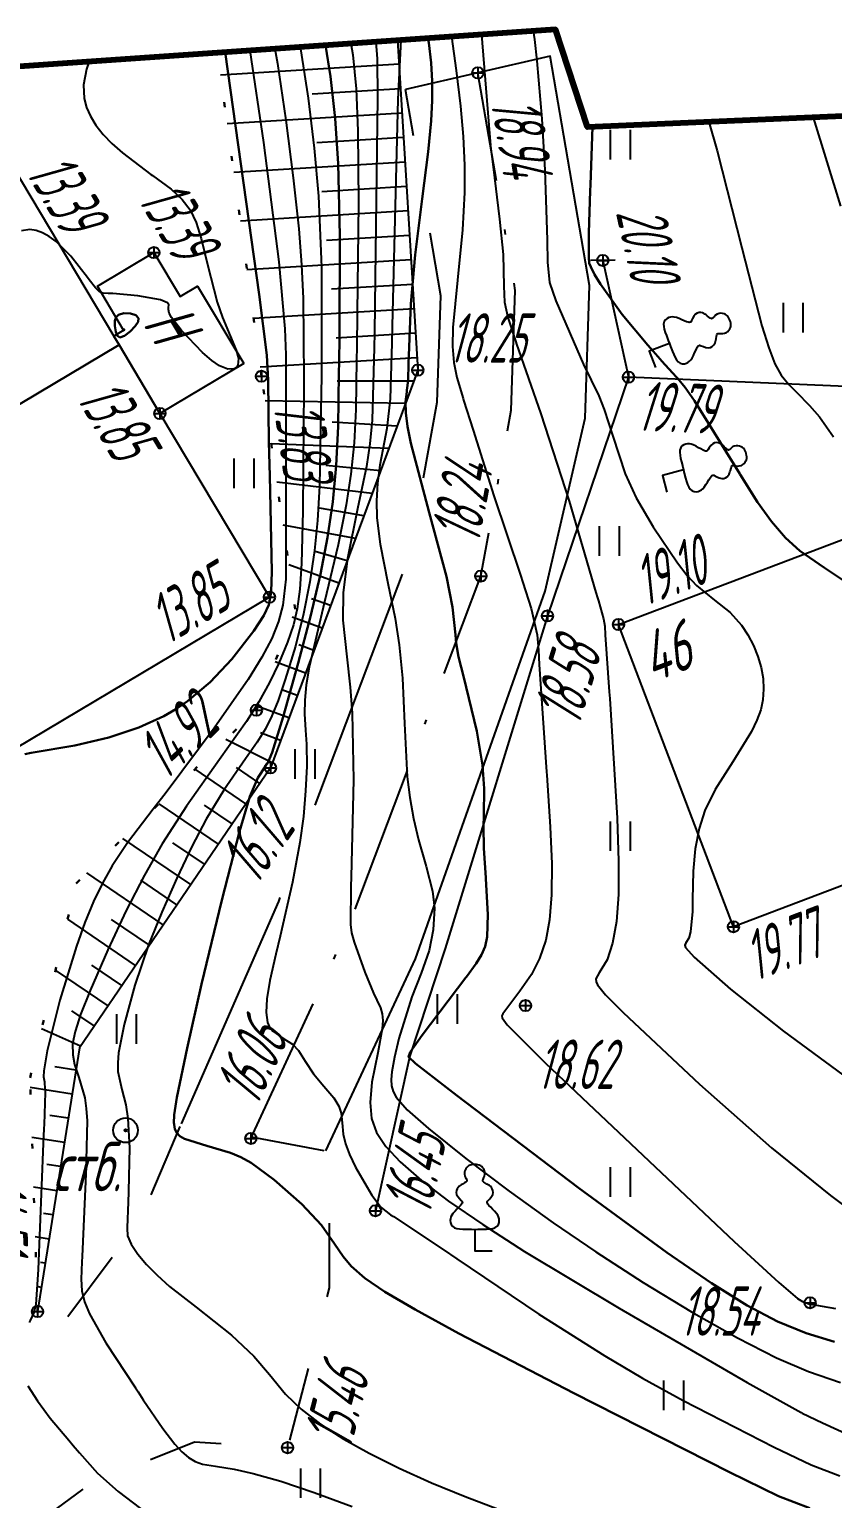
# Model space of a CAD drawing. Extents: x 1233805 to 1234355, y 654698 to 655114.
# Drawn here: x 1234131.59 to 1234147.85, y 655070.82 to 655100.57 of the extents above; entities that cross this region are included whole.
import ezdxf

# ---------------------------------------------------------------- set-up
doc = ezdxf.new("R2010")
doc.units = 0
for name, pattern in [('ИИDash_15_15', [3, 1.5, -1.5]), ('ИИDash_50_20', [7, 5, -2]), ('ИИDashDot_30_20', [5, 3, -1, 0, -1]), ('ИИDot', [1, 0, -1])]:
    doc.linetypes.add(name, pattern=pattern)
for name, color, linetype, lineweight in [('ИИ_ГОРИЗОНТАЛИ_ОСН', 32, 'Continuous', 25), ('ИИ_ГОРИЗОНТАЛИ_УТОЛЩ', 32, 'Continuous', 30), ('ИИ_ДОРОГИ_АД', 7, 'Continuous', 25), ('ИИ_ДОРОГИ_АД_ОСИ', 7, 'Continuous', 25), ('ИИ_ОГРАДЫ', 7, 'Continuous', 25), ('ИИ_ОПОРЫ', 7, 'Continuous', 25), ('ИИ_ОТКОС', 7, 'Continuous', 25), ('ИИ_ОТМЕТКИ', 7, 'Continuous', 25), ('ИИ_СТРОЕНИЕ', 7, 'Continuous', 25), ('ИИ_УГОДЬЯ', 7, 'Continuous', 25)]:
    doc.layers.add(name, color=color, linetype=linetype, lineweight=lineweight)
doc.layers.add('Оформление точек', color=7, linetype='Continuous')
doc.styles.add('VNIPISIMPLEXCUR', font='simplex.shx', dxfattribs={"width": 0.8, "oblique": 15})
doc.styles.add('ГОСТ 2.304 КУРСИВ', font='cs_gost2304.shx', dxfattribs={"oblique": 15})
doc.linetypes.add('ИИ054741_6', pattern='A,2,-0.5,[35,3dservice.shx,S=1,R=0,X=0,Y=0],-0.5,2', length=5)

# ---------------------------------------------------------------- blocks, each defined once
blk = doc.blocks.new('ИИ05401')
at = {"color": 0, "linetype": 'Continuous', "lineweight": 25}
for points in [[(-0.4, 1.2), (-0.4, 0)], [(0.4, 1.2), (0.4, 0)]]:
    blk.add_lwpolyline(points, dxfattribs=at)
blk = doc.blocks.new('ИИ053881')
at = {"color": 0, "linetype": 'Continuous', "lineweight": 25}
blk.add_lwpolyline([(0, 0.875), (0.129, 0.876), (0.342, 0.878), (0.479, 0.882), (0.614, 0.891), (0.726, 0.907), (0.816, 0.94), (0.906, 1), (0.956, 1.071), (0.983, 1.151), (0.991, 1.231), (0.986, 1.295), (0.963, 1.379), (0.932, 1.445), (0.884, 1.516), (0.798, 1.61), (0.719, 1.692), (0.646, 1.766), (0.575, 1.842), (0.536, 1.889), (0.511, 1.929), (0.501, 1.967), (0.504, 1.992), (0.518, 2.017), (0.545, 2.049), (0.608, 2.115), (0.679, 2.198), (0.732, 2.29), (0.745, 2.372), (0.736, 2.444), (0.709, 2.515), (0.672, 2.575), (0.633, 2.617), (0.596, 2.646), (0.548, 2.678), (0.495, 2.709), (0.408, 2.76), (0.363, 2.789), (0.336, 2.812), (0.324, 2.831), (0.321, 2.846), (0.325, 2.865), (0.335, 2.89), (0.353, 2.928), (0.372, 2.968), (0.4, 3.034), (0.413, 3.103), (0.412, 3.19), (0.398, 3.247), (0.363, 3.319), (0.32, 3.377), (0.284, 3.414), (0.246, 3.444), (0.181, 3.476), (0.125, 3.489), (0.07, 3.496), (0, 3.5), (-0.07, 3.496), (-0.125, 3.489), (-0.181, 3.476), (-0.246, 3.444), (-0.284, 3.414), (-0.32, 3.377), (-0.363, 3.319), (-0.398, 3.247), (-0.412, 3.19), (-0.413, 3.103), (-0.4, 3.034), (-0.372, 2.968), (-0.353, 2.928), (-0.335, 2.89), (-0.325, 2.865), (-0.321, 2.846), (-0.324, 2.831), (-0.336, 2.812), (-0.363, 2.789), (-0.408, 2.76), (-0.495, 2.709), (-0.548, 2.678), (-0.596, 2.646), (-0.633, 2.617), (-0.672, 2.575), (-0.709, 2.515), (-0.736, 2.444), (-0.745, 2.372), (-0.732, 2.29), (-0.679, 2.198), (-0.608, 2.115), (-0.545, 2.049), (-0.518, 2.017), (-0.504, 1.992), (-0.501, 1.967), (-0.511, 1.929), (-0.536, 1.889), (-0.575, 1.842), (-0.646, 1.766), (-0.719, 1.692), (-0.798, 1.61), (-0.884, 1.516), (-0.932, 1.445), (-0.963, 1.379), (-0.986, 1.295), (-0.991, 1.231), (-0.983, 1.151), (-0.956, 1.071), (-0.906, 1), (-0.816, 0.94), (-0.726, 0.907), (-0.614, 0.891), (-0.479, 0.882), (-0.342, 0.878), (-0.129, 0.876)], close=True, dxfattribs=at)
blk.add_lwpolyline([(0, 0.875), (0, 0), (0.7, 0)], dxfattribs=at)
blk = doc.blocks.new('ИИ051081')
at = {"linetype": 'Continuous', "lineweight": 25}
blk.add_hatch(color=0, dxfattribs=at).paths.add_polyline_path([(-0.05, 0, 1), (0.05, 0, 1)])
at = {"color": 0, "linetype": 'Continuous', "lineweight": 25}
for radius in [0.5, 0.05]:
    blk.add_circle((0, 0), radius, dxfattribs=at)
blk = doc.blocks.new('PICKET')
at = {"color": 0, "linetype": 'Continuous', "lineweight": 25}
for p, q in [((-0.23, 0), (0.23, 0)), ((0, 0.23), (0, -0.23))]:
    blk.add_line(p, q, dxfattribs=at)
blk.add_circle((0, 0), 0.23, dxfattribs=at)
at = {"color": 0, "linetype": 'Continuous', "style": 'VNIPISIMPLEXCUR', "oblique": 15, "width": 0.8}
blk.add_attdef('OTMETKA', (1.25, 0.3), '', height=2, dxfattribs=at)
at = {"color": 8, "linetype": 'Continuous', "style": 'VNIPISIMPLEXCUR', "oblique": 15, "width": 0.8, "flags": 1}
blk.add_attdef('NOMER', (1.25, -2.7), '', height=2, dxfattribs=at)

msp = doc.modelspace()

# ---------------------------------------------------------------- linework, layer by layer
at = {"layer": 'ИИ_ГОРИЗОНТАЛИ_ОСН', "flags": 128}
for points, elevation in [([(1234140.133, 655100.422), (1234140.23, 655099.735), (1234140.23, 655099.735), (1234140.23, 655099.735), (1234140.319, 655099.01), (1234140.373, 655098.4), (1234140.4, 655097.816), (1234140.399, 655097.263), (1234140.355, 655096.508), (1234140.252, 655095.487), (1234140.159, 655094.533), (1234140.151, 655094.149), (1234140.178, 655093.823), (1234140.241, 655093.517), (1234140.367, 655093.096), (1234140.377, 655093.063), (1234140.569, 655092.454), (1234140.991, 655091.121), (1234141.527, 655089.515), (1234141.578, 655089.368), (1234141.748, 655088.844), (1234141.868, 655088.306), (1234141.894, 655087.997), (1234141.91, 655087.705), (1234142.058, 655085.537), (1234142.063, 655085.466), (1234142.133, 655084.424), (1234142.163, 655083.671), (1234142.158, 655083.043), (1234142.118, 655082.541), (1234142.04, 655082.127), (1234141.917, 655081.756), (1234141.751, 655081.428), (1234141.519, 655081.095), (1234141.517, 655081.091), (1234141.175, 655080.635), (1234141.155, 655080.597), (1234141.161, 655080.556), (1234141.26, 655080.415), (1234142.035, 655079.635), (1234145.852, 655076.025), (1234146.755, 655075.193), (1234147.133, 655074.873), (1234147.236, 655074.81), (1234147.365, 655074.765), (1234147.904, 655074.666)], 18.5), ([(1234140.738, 655100.464), (1234140.754, 655100.298), (1234140.889, 655098.626), (1234140.922, 655098.214)], 19), ([(1234141.786, 655100.536), (1234141.815, 655100.362), (1234141.861, 655099.933), (1234141.96, 655098.759), (1234142.024, 655097.724), (1234142.067, 655096.3), (1234142.077, 655095.851), (1234142.114, 655095.445), (1234142.244, 655095.069), (1234142.802, 655093.782), (1234142.957, 655093.467), (1234143.112, 655093.147), (1234143.223, 655092.869), (1234143.396, 655092.33), (1234143.646, 655091.57), (1234143.869, 655091.08), (1234144.217, 655090.496), (1234144.704, 655089.767), (1234144.906, 655089.51), (1234145.091, 655089.31), (1234145.456, 655089.011), (1234145.773, 655088.758), (1234146, 655088.505), (1234146.132, 655088.308), (1234146.246, 655088.093), (1234146.336, 655087.87), (1234146.4, 655087.644), (1234146.438, 655087.423), (1234146.449, 655087.206), (1234146.433, 655086.995), (1234146.39, 655086.792), (1234146.315, 655086.579), (1234146.204, 655086.348), (1234145.825, 655085.737), (1234145.471, 655085.178), (1234145.261, 655084.751), (1234145.143, 655084.385), (1234145.063, 655083.975), (1234145.022, 655083.523), (1234145.011, 655082.953), (1234145.009, 655082.706), (1234144.972, 655082.297), (1234144.934, 655082.165), (1234144.879, 655082.07), (1234144.878, 655082.069), (1234144.854, 655082.024), (1234144.867, 655081.981), (1234145.047, 655081.785), (1234145.779, 655081.136), (1234146.855, 655080.287), (1234148.539, 655079.041)], 19.5), ([(1234136.053, 655100.14), (1234136.331, 655098.278), (1234136.642, 655095.863), (1234136.764, 655094.506), (1234136.783, 655093.977), (1234136.784, 655093.311), (1234136.783, 655093.235), (1234136.781, 655090.542), (1234136.783, 655090.301), (1234136.779, 655089.437), (1234136.721, 655088.911), (1234136.634, 655088.576), (1234136.498, 655088.236), (1234136.299, 655087.856), (1234136.021, 655087.407), (1234135.332, 655086.418), (1234134.357, 655085.116), (1234134.095, 655084.776), (1234133.578, 655084.094), (1234133.266, 655083.63), (1234133.069, 655083.282), (1234132.889, 655082.907), (1234132.716, 655082.487), (1234132.543, 655082.003), (1234132.21, 655080.912), (1234131.949, 655079.884), (1234131.882, 655079.483), (1234131.879, 655079.357), (1234131.895, 655079.255), (1234131.9, 655079.231), (1234131.91, 655079.042), (1234131.888, 655078.397), (1234131.885, 655078.311), (1234131.873, 655078.007), (1234131.772, 655075.46), (1234131.722, 655074.751), (1234131.683, 655074.586), (1234131.611, 655074.425), (1234131.589, 655074.383)], 14.5), ([(1234136.56, 655100.175), (1234136.611, 655099.877), (1234136.782, 655098.727), (1234136.931, 655097.56), (1234137.042, 655096.526), (1234137.099, 655095.802), (1234137.133, 655095.115), (1234137.145, 655093.498), (1234137.144, 655093.243), (1234137.141, 655092.566), (1234137.128, 655090.815), (1234137.1, 655089.75), (1234137.064, 655089.233), (1234137.012, 655088.836), (1234136.936, 655088.51), (1234136.815, 655088.157), (1234136.643, 655087.735), (1234136.454, 655087.342), (1234136.237, 655086.95), (1234135.988, 655086.555), (1234135.439, 655085.782), (1234134.77, 655084.842), (1234134.279, 655084.075), (1234133.921, 655083.442), (1234133.553, 655082.725), (1234133.18, 655081.932), (1234132.823, 655081.11), (1234132.628, 655080.619), (1234132.517, 655080.28), (1234132.467, 655080.025), (1234132.469, 655079.803), (1234132.507, 655079.611), (1234132.591, 655079.347), (1234132.712, 655078.933), (1234132.743, 655078.721), (1234132.758, 655078.471), (1234132.742, 655077.673), (1234132.742, 655077.655), (1234132.738, 655077.546), (1234132.662, 655075.724), (1234132.656, 655075.615), (1234132.641, 655075.26), (1234132.656, 655075.026), (1234132.708, 655074.803), (1234132.808, 655074.558), (1234133.138, 655073.973), (1234133.737, 655073.06), (1234133.791, 655072.98), (1234133.897, 655072.822), (1234134.294, 655072.241), (1234134.537, 655071.922), (1234134.68, 655071.767), (1234134.815, 655071.653), (1234134.95, 655071.572), (1234135.095, 655071.518), (1234135.358, 655071.475), (1234135.738, 655071.417), (1234136.122, 655071.331), (1234136.682, 655071.171), (1234137.354, 655070.945), (1234138.125, 655070.66)], 15), ([(1234137.07, 655100.211), (1234137.086, 655100.131), (1234137.233, 655099.171), (1234137.355, 655098.161), (1234137.441, 655097.189), (1234137.504, 655095.752), (1234137.505, 655093.908), (1234137.501, 655093.538), (1234137.499, 655093.211), (1234137.463, 655091.32), (1234137.423, 655090.624), (1234137.363, 655090.015), (1234137.269, 655089.381), (1234137.139, 655088.736), (1234136.974, 655088.081), (1234136.77, 655087.403), (1234136.627, 655086.982), (1234136.501, 655086.671), (1234136.367, 655086.403), (1234136.202, 655086.135), (1234135.966, 655085.799), (1234135.527, 655085.164), (1234135.172, 655084.574), (1234134.882, 655084.024), (1234134.575, 655083.383), (1234134.27, 655082.691), (1234134.004, 655082.031), (1234133.723, 655081.217), (1234133.512, 655080.421), (1234133.396, 655079.844), (1234133.379, 655079.643), (1234133.385, 655079.466), (1234133.464, 655079.101), (1234133.542, 655078.792), (1234133.586, 655078.518), (1234133.616, 655077.925), (1234133.598, 655077.044), (1234133.598, 655077.033), (1234133.59, 655076.819), (1234133.571, 655076.309), (1234133.57, 655076.296), (1234133.578, 655076.14), (1234133.654, 655075.971), (1234133.787, 655075.769), (1234133.961, 655075.56), (1234134.175, 655075.342), (1234134.43, 655075.117), (1234134.965, 655074.697), (1234135.685, 655074.128), (1234136.137, 655073.704), (1234136.449, 655073.329), (1234136.775, 655072.937), (1234137.092, 655072.628), (1234137.482, 655072.325), (1234137.954, 655072.022), (1234138.469, 655071.738), (1234139.072, 655071.438), (1234139.731, 655071.14), (1234140.41, 655070.859), (1234141.068, 655070.612)], 15.5), ([(1234138.096, 655100.281), (1234138.136, 655100.052), (1234138.202, 655099.366), (1234138.239, 655098.515), (1234138.251, 655097.051), (1234138.226, 655094.824), (1234138.216, 655094.128), (1234138.213, 655093.882), (1234138.195, 655092.874), (1234138.162, 655092.193), (1234138.1, 655091.564), (1234138.005, 655090.94), (1234137.838, 655090.133), (1234137.561, 655088.978), (1234137.254, 655087.656), (1234137.194, 655087.298), (1234137.163, 655086.988), (1234137.158, 655086.71), (1234137.178, 655086.378), (1234137.197, 655086.096), (1234137.203, 655085.648), (1234137.182, 655085.148), (1234137.136, 655084.628), (1234137.066, 655084.107), (1234136.915, 655083.299), (1234136.665, 655082.207), (1234136.579, 655081.846), (1234136.461, 655081.309), (1234136.399, 655080.939), (1234136.383, 655080.661), (1234136.412, 655080.459), (1234136.454, 655080.363), (1234136.519, 655080.281), (1234136.739, 655080.13), (1234136.916, 655080.018), (1234137.036, 655079.89), (1234137.174, 655079.676), (1234137.342, 655079.417), (1234137.552, 655079.17), (1234137.752, 655078.936), (1234137.856, 655078.765), (1234137.898, 655078.626), (1234137.92, 655078.428), (1234137.944, 655078.199), (1234137.989, 655078.006), (1234138.069, 655077.788), (1234138.19, 655077.531), (1234138.523, 655076.962), (1234138.711, 655076.715), (1234138.901, 655076.566), (1234138.959, 655076.53), (1234139.963, 655075.863), (1234140.24, 655075.673), (1234141.9, 655074.553), (1234143.236, 655073.709), (1234144.002, 655073.26), (1234144.822, 655072.806), (1234146.662, 655071.86), (1234147.412, 655071.505), (1234147.989, 655071.282)], 16.5), ([(1234138.601, 655100.316), (1234138.627, 655099.974), (1234138.639, 655099.179), (1234138.592, 655095.537), (1234138.574, 655094.424), (1234138.569, 655094.125), (1234138.528, 655092.656), (1234138.484, 655092.178), (1234138.414, 655091.714), (1234138.235, 655090.859), (1234138.027, 655089.855), (1234137.939, 655089.168), (1234137.938, 655088.606), (1234138.013, 655087.866), (1234138.084, 655087.247), (1234138.124, 655086.722), (1234138.149, 655085.371), (1234138.104, 655083.411), (1234138.098, 655083.214), (1234138.089, 655082.446), (1234138.111, 655082.273), (1234138.166, 655082.083), (1234138.379, 655081.48), (1234138.553, 655081.055), (1234138.623, 655080.914), (1234138.697, 655080.757), (1234138.733, 655080.635), (1234138.745, 655080.497), (1234138.732, 655080.329), (1234138.641, 655079.847), (1234138.525, 655079.249), (1234138.487, 655078.839), (1234138.516, 655078.515), (1234138.618, 655078.229), (1234138.802, 655077.949), (1234139.095, 655077.636), (1234139.528, 655077.257), (1234140.076, 655076.841), (1234140.765, 655076.367), (1234141.613, 655075.824), (1234143.524, 655074.674), (1234146.118, 655073.173), (1234147.207, 655072.565), (1234147.21, 655072.564), (1234147.232, 655072.552), (1234147.643, 655072.352), (1234148.189, 655072.104)], 17), ([(1234139.108, 655100.351), (1234139.045, 655099.151), (1234138.93, 655094.559), (1234138.924, 655094.216), (1234138.893, 655093.09), (1234138.824, 655092.488), (1234138.768, 655092.204), (1234138.681, 655091.746), (1234138.633, 655091.379), (1234138.614, 655091.024), (1234138.624, 655090.679), (1234138.692, 655090.142), (1234138.848, 655089.354), (1234138.992, 655088.64), (1234139.077, 655088.106), (1234139.142, 655087.431), (1234139.183, 655086.513), (1234139.24, 655085.43), (1234139.292, 655085.012), (1234139.368, 655084.588), (1234139.467, 655084.161), (1234139.605, 655083.665), (1234139.619, 655083.618), (1234139.75, 655083.119), (1234139.788, 655082.774), (1234139.765, 655082.336), (1234139.684, 655081.916), (1234139.519, 655081.461), (1234139.333, 655080.982), (1234139.068, 655080.133), (1234138.977, 655079.76), (1234138.924, 655079.463), (1234138.912, 655079.303), (1234138.921, 655079.176), (1234138.954, 655079.06), (1234139.014, 655078.946), (1234139.237, 655078.688), (1234139.668, 655078.31), (1234140.424, 655077.707), (1234141.302, 655077.044), (1234142.191, 655076.403), (1234143.052, 655075.813), (1234144.014, 655075.192), (1234144.991, 655074.601), (1234145.919, 655074.078), (1234146.713, 655073.671), (1234147.359, 655073.39), (1234148.008, 655073.168)], 17.5), ([(1234132.8, 655099.916), (1234132.747, 655099.76), (1234132.69, 655099.444), (1234132.7, 655099.167), (1234132.747, 655098.988), (1234132.826, 655098.808), (1234132.939, 655098.626), (1234133.085, 655098.442), (1234133.261, 655098.258), (1234133.473, 655098.069), (1234134.05, 655097.632), (1234134.08, 655097.61), (1234134.459, 655097.329), (1234134.682, 655097.125), (1234134.844, 655096.914), (1234134.967, 655096.66), (1234135.071, 655096.331), (1234135.197, 655095.808), (1234135.391, 655095.043), (1234135.499, 655094.734), (1234135.654, 655094.361), (1234135.774, 655094.07), (1234135.821, 655093.901), (1234135.81, 655093.766), (1234135.781, 655093.721), (1234135.735, 655093.692), (1234135.606, 655093.689), (1234135.44, 655093.758), (1234135.282, 655093.866), (1234135.097, 655094.025), (1234134.673, 655094.47), (1234134.47, 655094.732), (1234134.423, 655094.82), (1234134.407, 655094.893), (1234134.41, 655094.939), (1234134.411, 655094.993), (1234134.388, 655095.029), (1234134.245, 655095.092), (1234133.788, 655095.173), (1234133.278, 655095.219), (1234133.189, 655095.219), (1234133.079, 655095.225), (1234133.009, 655095.256), (1234132.93, 655095.332), (1234132.805, 655095.493), (1234132.768, 655095.544), (1234132.43, 655095.977), (1234132.136, 655096.269), (1234131.995, 655096.374), (1234131.859, 655096.449), (1234131.727, 655096.496), (1234131.601, 655096.513), (1234131.431, 655096.491)], 13.5), ([(1234145.339, 655098.693), (1234145.51, 655098.106), (1234146.011, 655096.141), (1234146.414, 655094.565), (1234146.553, 655094.116), (1234146.68, 655093.792), (1234146.803, 655093.568), (1234146.959, 655093.38), (1234147.117, 655093.221), (1234147.379, 655092.953), (1234147.578, 655092.719), (1234147.867, 655092.314)], 20.5), ([(1234147.453, 655098.784), (1234148.007, 655096.991)], 21), ([(1234140.923, 655098.205), (1234140.977, 655097.787), (1234141.107, 655096.726), (1234141.176, 655096.008), (1234141.195, 655095.365), (1234141.205, 655095.043), (1234141.271, 655094.732), (1234141.442, 655094.22), (1234141.445, 655094.213), (1234141.943, 655092.783), (1234142.514, 655091.018), (1234143.057, 655089.167), (1234143.088, 655089.059), (1234143.106, 655088.996), (1234143.208, 655088.631), (1234143.234, 655088.484), (1234143.246, 655088.306), (1234143.327, 655087.154), (1234143.336, 655087.021), (1234143.488, 655084.599), (1234143.514, 655083.728), (1234143.51, 655083.052), (1234143.47, 655082.506), (1234143.394, 655082.065), (1234143.281, 655081.729), (1234143.122, 655081.467), (1234143.121, 655081.466), (1234143.054, 655081.341), (1234143.059, 655081.285), (1234143.089, 655081.219), (1234143.25, 655081.02), (1234143.606, 655080.661), (1234145.15, 655079.214), (1234146.612, 655077.923), (1234147.801, 655076.956), (1234149.064, 655076.012)], 19), ([(1234131.563, 655073.103), (1234131.754, 655072.796), (1234132.014, 655072.447), (1234132.387, 655072), (1234132.475, 655071.896), (1234132.604, 655071.744), (1234132.968, 655071.335), (1234133.387, 655070.962), (1234133.985, 655070.512)], 14.5)]:
    msp.add_lwpolyline(points, dxfattribs=dict(at, elevation=elevation))
at = {"layer": 'ИИ_ГОРИЗОНТАЛИ_ОСН', "elevation": 14.5, "flags": 128}
msp.add_lwpolyline([(1234133.5, 655094.47), (1234133.516, 655094.49), (1234133.493, 655094.494), (1234133.49, 655094.475), (1234133.492, 655094.47), (1234133.495, 655094.468), (1234133.5, 655094.47)], close=True, dxfattribs=at)
at = {"layer": 'ИИ_ГОРИЗОНТАЛИ_УТОЛЩ', "flags": 128}
for points, elevation in [([(1234139.657, 655100.389), (1234139.672, 655100.296), (1234139.672, 655100.296), (1234139.672, 655100.296), (1234139.719, 655099.891), (1234139.742, 655099.518), (1234139.744, 655099.126), (1234139.724, 655098.715), (1234139.663, 655098.086), (1234139.539, 655097.133), (1234139.396, 655096.004), (1234139.311, 655095.013), (1234139.269, 655093.964), (1234139.266, 655093.811), (1234139.255, 655093.457), (1234139.233, 655093.261), (1234139.228, 655093.229), (1234139.202, 655093.028), (1234139.207, 655092.806), (1234139.242, 655092.528), (1234139.309, 655092.191), (1234139.682, 655090.788), (1234140.03, 655089.49), (1234140.156, 655088.866), (1234140.217, 655088.308), (1234140.231, 655088.142), (1234140.276, 655087.86), (1234140.38, 655087.446), (1234140.431, 655087.252), (1234140.646, 655086.355), (1234140.764, 655085.667), (1234140.797, 655085.2), (1234140.789, 655084.654), (1234140.782, 655084.43), (1234140.788, 655083.989), (1234140.827, 655083.39), (1234140.829, 655083.365), (1234140.872, 655082.645), (1234140.854, 655082.192), (1234140.814, 655082.001), (1234140.744, 655081.829), (1234140.636, 655081.653), (1234140.436, 655081.385), (1234140.423, 655081.369), (1234139.538, 655080.203), (1234139.295, 655079.858), (1234139.265, 655079.764), (1234139.402, 655079.632), (1234140.24, 655078.984), (1234142.703, 655077.114), (1234144.491, 655075.802), (1234145.394, 655075.179), (1234146.115, 655074.729), (1234146.729, 655074.405), (1234147.309, 655074.168), (1234147.885, 655073.997)], 18), ([(1234135.556, 655100.106), (1234136.243, 655095.199), (1234136.396, 655093.974), (1234136.425, 655093.467), (1234136.425, 655093.467), (1234136.437, 655092.21), (1234136.455, 655091.529), (1234136.495, 655089.589), (1234136.482, 655089.177), (1234136.436, 655088.919), (1234136.337, 655088.697), (1234136.131, 655088.389), (1234135.691, 655087.819), (1234135.251, 655087.352), (1234134.791, 655086.964), (1234134.554, 655086.802), (1234134.313, 655086.66), (1234133.804, 655086.429), (1234133.202, 655086.232), (1234132.512, 655086.069), (1234131.63, 655085.916), (1234131.498, 655085.895)], 14), ([(1234137.582, 655100.246), (1234137.684, 655099.612), (1234137.778, 655098.762), (1234137.84, 655097.852), (1234137.877, 655096.392), (1234137.865, 655094.337), (1234137.859, 655093.833), (1234137.856, 655093.609), (1234137.838, 655092.524), (1234137.801, 655091.739), (1234137.732, 655091.001), (1234137.626, 655090.279), (1234137.481, 655089.535), (1234137.282, 655088.682), (1234137.033, 655087.732), (1234136.725, 655086.648), (1234136.507, 655085.928), (1234136.416, 655085.716), (1234136.369, 655085.65), (1234136.213, 655085.411), (1234136.055, 655085.036), (1234135.844, 655084.324), (1234135.487, 655082.938), (1234135.077, 655081.237), (1234134.784, 655079.941), (1234134.578, 655078.939), (1234134.522, 655078.593), (1234134.518, 655078.423), (1234134.519, 655078.405), (1234134.52, 655078.393), (1234134.536, 655078.299), (1234134.573, 655078.225), (1234134.637, 655078.16), (1234134.729, 655078.105), (1234135.186, 655077.962), (1234135.661, 655077.822), (1234135.873, 655077.732), (1234136.077, 655077.619), (1234136.542, 655077.277), (1234137.106, 655076.78), (1234137.506, 655076.354), (1234137.767, 655075.98), (1234137.942, 655075.72), (1234138.104, 655075.528), (1234138.379, 655075.285), (1234138.786, 655075.009), (1234139.4, 655074.648), (1234140.285, 655074.165), (1234142.61, 655072.953), (1234145.76, 655071.352), (1234146.754, 655070.869), (1234147.388, 655070.623)], 16), ([(1234142.985, 655098.592), (1234142.944, 655097.42), (1234142.94, 655097.301), (1234142.911, 655096.448), (1234142.91, 655095.944), (1234142.922, 655095.836), (1234142.95, 655095.757), (1234143.026, 655095.605), (1234143.148, 655095.409), (1234143.59, 655094.794), (1234144.108, 655094.175), (1234144.217, 655094.052), (1234144.359, 655093.89), (1234144.392, 655093.851), (1234144.677, 655093.53), (1234144.704, 655093.502), (1234144.86, 655093.319), (1234145.05, 655093.045), (1234145.967, 655091.57), (1234145.974, 655091.558), (1234146.328, 655090.993), (1234146.608, 655090.601), (1234146.89, 655090.275), (1234147.182, 655090.009), (1234147.683, 655089.665), (1234148.126, 655089.37)], 20)]:
    msp.add_lwpolyline(points, dxfattribs=dict(at, elevation=elevation))
at = {"layer": 'ИИ_ГОРИЗОНТАЛИ_УТОЛЩ', "elevation": 14, "flags": 128}
msp.add_lwpolyline([(1234133.514, 655094.361), (1234133.633, 655094.45), (1234133.735, 655094.555), (1234133.791, 655094.645), (1234133.799, 655094.717), (1234133.747, 655094.778), (1234133.639, 655094.816), (1234133.505, 655094.821), (1234133.398, 655094.788), (1234133.347, 655094.738), (1234133.321, 655094.664), (1234133.32, 655094.567), (1234133.344, 655094.446), (1234133.375, 655094.361), (1234133.425, 655094.329), (1234133.514, 655094.361)], close=True, dxfattribs=at)
at = {"layer": 'ИИ_ДОРОГИ_АД', "flags": 128}
msp.add_lwpolyline([(1234137.588, 655077.858), (1234139.407, 655081.748), (1234142.031, 655089.19), (1234142.838, 655092.698), (1234142.929, 655095.379), (1234142.133, 655100.024), (1234139.205, 655099.347)], dxfattribs=at)
at = {"layer": 'ИИ_ДОРОГИ_АД', "linetype": 'ИИDash_50_20', "flags": 128}
msp.add_lwpolyline([(1234134.667, 655078.409), (1234136.639, 655082.908), (1234139.277, 655089.902), (1234139.847, 655093.02), (1234139.92, 655095.174), (1234139.205, 655099.347)], dxfattribs=at)
at = {"layer": 'ИИ_ДОРОГИ_АД', "linetype": 'ИИDash_15_15', "flags": 128}
msp.add_lwpolyline([(1234149.635, 654921.668), (1234149.754, 654921.13), (1234150.146, 654920.593), (1234150.836, 654920.465), (1234152.087, 654920.881), (1234162.484, 654929.793), (1234163.045, 654929.995), (1234164.574, 654930.213), (1234165.078, 654930.55), (1234165.161, 654931.222), (1234163.581, 654935.835), (1234162.355, 654938.848), (1234158.875, 654947.212), (1234157.496, 654949.672), (1234154.325, 654953.284), (1234152.827, 654955.53), (1234151.49, 654958.433), (1234150.956, 654960.16), (1234150.603, 654963.557), (1234151, 654969.058), (1234150.845, 654972.94), (1234149.764, 654976.479), (1234148.018, 654981.63), (1234143.529, 654990.763), (1234140.432, 654996.939), (1234138.794, 655001.505), (1234135.373, 655010.163), (1234132.771, 655016.611), (1234131.197, 655022.879), (1234130.954, 655026.242), (1234128.805, 655037.406), (1234128.25, 655044.519), (1234127.548, 655055.305), (1234126.662, 655059.355), (1234126.839, 655067.454), (1234126.984, 655069.624), (1234127.974, 655071.322), (1234129.601, 655072.489), (1234132.183, 655074.257), (1234133.846, 655076.485), (1234134.667, 655078.409), (1234137.588, 655077.858), (1234137.66, 655077.059), (1234137.66, 655075.087), (1234136.817, 655071.851), (1234134.933, 655071.962), (1234132.803, 655071.112), (1234130.675, 655069.539), (1234130.01, 655067.921), (1234129.564, 655065.209), (1234129.497, 655062.129), (1234130.429, 655055.517), (1234131.007, 655052.119), (1234131.295, 655049.748), (1234131.203, 655046.987), (1234131.045, 655041.89), (1234131.686, 655035.66), (1234132.101, 655033.679), (1234133.917, 655031.528), (1234135.844, 655030.833), (1234137.144, 655030.855), (1234138.699, 655031.051), (1234139.057, 655028.25), (1234137.018, 655027.399), (1234135.269, 655026.054), (1234134.571, 655024.637), (1234134.481, 655023.27), (1234134.502, 655020.729), (1234136.715, 655013.043), (1234141.134, 655003.131), (1234145.015, 654994.038), (1234147.997, 654987.279), (1234150.196, 654982.328), (1234151.227, 654982.278)], dxfattribs=at)
at = {"layer": 'ИИ_ДОРОГИ_АД_ОСИ', "linetype": 'ИИDashDot_30_20', "flags": 128}
msp.add_lwpolyline([(1234136.075, 655078.112), (1234138.023, 655082.328), (1234140.728, 655089.499), (1234141.343, 655092.859), (1234141.425, 655095.277), (1234140.669, 655099.686)], dxfattribs=at)
at = {"layer": 'ИИ_ОГРАДЫ', "linetype": 'ИИ054741_6'}
for points in [[(1234143.194, 655095.889), (1234143.714, 655093.526), (1234142.075, 655088.691), (1234140.004, 655081.958), (1234139.288, 655079.786), (1234138.593, 655076.649)], [(1234153.336, 655089.558), (1234157.153, 655089.77), (1234157.57, 655091.798), (1234153.304, 655093.114), (1234143.714, 655093.526)]]:
    msp.add_lwpolyline(points, dxfattribs=at)
at = {"layer": 'ИИ_ОГРАДЫ', "flags": 128}
msp.add_lwpolyline([(1234143.444, 655095.892), (1234142.944, 655095.886)], dxfattribs=at)
at = {"layer": 'ИИ_ОТКОС'}
for p, q in [((1234139.043, 655100.356, 17.48), (1234137.218, 655100.245, 17.48)), ((1234139.073, 655099.861, 17.537), (1234135.459, 655099.641, 17.537)), ((1234139.103, 655099.366, 17.594), (1234137.315, 655099.257, 17.594)), ((1234139.134, 655098.871, 17.651), (1234135.593, 655098.655, 17.651)), ((1234139.164, 655098.375, 17.708), (1234137.412, 655098.269, 17.708)), ((1234139.194, 655097.88, 17.764), (1234135.727, 655097.669, 17.764)), ((1234139.224, 655097.385, 17.821), (1234137.509, 655097.281, 17.821)), ((1234139.254, 655096.89, 17.878), (1234135.861, 655096.683, 17.878)), ((1234139.284, 655096.395, 17.935), (1234137.606, 655096.293, 17.935)), ((1234139.314, 655095.899, 17.992), (1234135.995, 655095.698, 17.992)), ((1234139.344, 655095.404, 18.049), (1234137.703, 655095.304, 18.049)), ((1234139.375, 655094.909, 18.106), (1234136.129, 655094.712, 18.106)), ((1234139.405, 655094.414, 18.162), (1234137.801, 655094.316, 18.162)), ((1234139.435, 655093.919, 18.219), (1234136.263, 655093.726, 18.219)), ((1234139.367, 655093.444, 18.189), (1234137.821, 655093.447, 18.189)), ((1234139.199, 655092.989, 18.068), (1234136.36, 655093.046, 18.068)), ((1234139.03, 655092.535, 17.948), (1234137.719, 655092.612, 17.948)), ((1234138.862, 655092.08, 17.827), (1234136.487, 655092.174, 17.827)), ((1234138.694, 655091.626, 17.707), (1234137.592, 655091.734, 17.707)), ((1234138.526, 655091.171, 17.587), (1234136.599, 655091.397, 17.587)), ((1234138.357, 655090.717, 17.466), (1234137.464, 655090.872, 17.466)), ((1234138.189, 655090.262, 17.346), (1234136.725, 655090.532, 17.346)), ((1234138.021, 655089.808, 17.225), (1234137.375, 655089.996, 17.225)), ((1234137.853, 655089.353, 17.105), (1234136.841, 655089.727, 17.105)), ((1234137.684, 655088.899, 16.985), (1234137.302, 655089.04, 16.985)), ((1234137.516, 655088.444, 16.864), (1234136.911, 655088.668, 16.864)), ((1234137.348, 655087.99, 16.744), (1234137.043, 655088.103, 16.744)), ((1234137.18, 655087.535, 16.624), (1234136.563, 655087.763, 16.624)), ((1234137.012, 655087.081, 16.503), (1234136.7, 655087.196, 16.503)), ((1234136.843, 655086.626, 16.383), (1234136.214, 655086.859, 16.383)), ((1234136.507, 655085.717, 16.142), (1234135.567, 655086.189, 16.142)), ((1234136.675, 655086.172, 16.262), (1234136.269, 655086.322, 16.262)), ((1234135.974, 655084.889, 16), (1234134.945, 655085.59, 16)), ((1234136.253, 655085.298, 16.065), (1234135.781, 655085.619, 16.065)), ((1234135.416, 655084.071, 15.87), (1234134.216, 655084.889, 15.87)), ((1234135.695, 655084.48, 15.935), (1234135.137, 655084.86, 15.935)), ((1234134.858, 655083.253, 15.741), (1234133.486, 655084.188, 15.741)), ((1234135.137, 655083.662, 15.805), (1234134.494, 655084.1, 15.805)), ((1234134.3, 655082.434, 15.611), (1234132.757, 655083.487, 15.611)), ((1234134.579, 655082.843, 15.676), (1234133.85, 655083.34, 15.676)), ((1234133.742, 655081.616, 15.481), (1234132.367, 655082.554, 15.481)), ((1234134.021, 655082.025, 15.546), (1234133.255, 655082.548, 15.546)), ((1234133.184, 655080.798, 15.352), (1234132.122, 655081.522, 15.352)), ((1234133.463, 655081.207, 15.417), (1234132.854, 655081.623, 15.417)), ((1234132.905, 655080.389, 15.287), (1234132.452, 655080.698, 15.287)), ((1234132.626, 655079.98, 15.222), (1234131.839, 655080.328, 15.222)), ((1234132.533, 655079.497, 15.157), (1234132.104, 655079.565, 15.157)), ((1234132.455, 655079.008, 15.092), (1234131.611, 655079.142, 15.092)), ((1234132.378, 655078.519, 15.027), (1234132.003, 655078.579, 15.027)), ((1234132.301, 655078.03, 14.962), (1234131.644, 655078.134, 14.962)), ((1234132.223, 655077.541, 14.897), (1234131.942, 655077.586, 14.897)), ((1234132.146, 655077.052, 14.832), (1234131.677, 655077.126, 14.832)), ((1234132.068, 655076.563, 14.767), (1234131.881, 655076.593, 14.767)), ((1234131.991, 655076.074, 14.702), (1234131.71, 655076.119, 14.702)), ((1234131.914, 655075.585, 14.637), (1234131.82, 655075.6, 14.637)), ((1234131.836, 655075.096, 14.572), (1234131.743, 655075.111, 14.572))]:
    msp.add_line(p, q, dxfattribs=at)
at = {"layer": 'ИИ_ОТКОС', "color": 33, "linetype": 'ИИDot', "lineweight": 30, "elevation": 14.507}
msp.add_lwpolyline([(1234131.759, 655074.607), (1234131.605, 655079.34), (1234132.538, 655083.276), (1234136.185, 655086.783), (1234136.972, 655088.825), (1234136.288, 655093.544), (1234135.397, 655100.095)], dxfattribs=at)
at = {"layer": 'ИИ_ОТКОС', "elevation": 11.097}
msp.add_lwpolyline([(1234139.044, 655100.347), (1234139.45, 655093.668), (1234136.469, 655085.615), (1234132.604, 655079.948), (1234131.759, 655074.607)], dxfattribs=at)
at = {"layer": 'ИИ_СТРОЕНИЕ'}
for points in [[(1234133.406, 655094.182), (1234128.759, 655091.415), (1234127.202, 655094.031), (1234129.436, 655095.361), (1234128.644, 655096.691), (1234131.056, 655098.128), (1234133.301, 655094.358)], [(1234135.929, 655093.801), (1234134.234, 655092.791), (1234133.406, 655094.182), (1234133.301, 655094.358), (1234133.499, 655094.476), (1234132.969, 655095.366), (1234134.112, 655096.047), (1234134.642, 655095.157), (1234134.996, 655095.367)], [(1234125.649, 655089.563), (1234128.759, 655091.415), (1234133.406, 655094.182), (1234134.234, 655092.791), (1234136.449, 655089.071), (1234130.317, 655085.419), (1234128.993, 655084.631), (1234128.692, 655084.452)], [(1234143.516, 655088.518), (1234152.445, 655091.906), (1234155.313, 655084.347), (1234151.843, 655083.031), (1234151.296, 655084.47), (1234145.838, 655082.399)]]:
    msp.add_lwpolyline(points, close=True, dxfattribs=at)
at = {"layer": 'Оформление точек', "color": 41, "lineweight": 80}
msp.add_lwpolyline([(1234167.81, 655097.022), (1234151.568, 655095.162), (1234148.217, 655098.816), (1234142.886, 655098.588), (1234142.238, 655100.567), (1234121.51, 655099.137), (1234118.221, 655094.648), (1234087.598, 655090.373), (1234059.482, 655089.903), (1234043.421, 655091.714)], dxfattribs=at)

# ---------------------------------------------------------------- block references
at = {"layer": 'ИИ_ОПОРЫ', "xscale": 0.5, "yscale": 0.5, "zscale": 0.5}
msp.add_blockref('ИИ051081', (1234133.538, 655078.277, -11.67), dxfattribs=at)
at = {"layer": 'ИИ_ОТМЕТКИ'}
ref = msp.add_blockref('PICKET', (1234140.669, 655099.686, 18.94), dxfattribs=dict(at, xscale=0.5, yscale=0.5, zscale=0.5))
ref.add_attrib('OTMETKA', '18.94', (1234140.923, 655099.095, 18.94), dxfattribs={"layer": '0', "color": 0, "linetype": 'Continuous', "height": 1, "rotation": 279.7227, "style": 'ГОСТ 2.304 КУРСИВ', "oblique": 15, "width": 0.65})
ref = msp.add_blockref('PICKET', (1234131.056, 655098.128, 13.386), dxfattribs=dict(at, xscale=0.5, yscale=0.5, zscale=0.5))
ref.add_attrib('OTMETKA', '13.39', (1234131.505, 655097.668, 13.386), dxfattribs={"layer": '0', "color": 0, "linetype": 'Continuous', "height": 1, "rotation": 300.7719, "style": 'ГОСТ 2.304 КУРСИВ', "oblique": 15, "width": 0.65})
ref = msp.add_blockref('PICKET', (1234134.112, 655096.047, 13.39), dxfattribs=dict(at, xscale=0.5, yscale=0.5, zscale=0.5))
ref.add_attrib('OTMETKA', '13.39', (1234133.775, 655097.124, 13.39), dxfattribs={"layer": '0', "color": 0, "linetype": 'Continuous', "height": 1, "rotation": 300.7719, "style": 'ГОСТ 2.304 КУРСИВ', "oblique": 15, "width": 0.65})
ref = msp.add_blockref('PICKET', (1234143.194, 655095.889, 20.104), dxfattribs=dict(at, xscale=0.5, yscale=0.5, zscale=0.5))
ref.add_attrib('OTMETKA', '20.10', (1234143.457, 655096.861, 20.104), dxfattribs={"layer": '0', "color": 0, "linetype": 'Continuous', "height": 1, "rotation": 282.4018, "style": 'ГОСТ 2.304 КУРСИВ', "oblique": 15, "width": 0.65})
ref = msp.add_blockref('PICKET', (1234139.45, 655093.668, 18.248), dxfattribs=dict(at, xscale=0.5, yscale=0.5, zscale=0.5))
ref.add_attrib('OTMETKA', '18.25', (1234140.075, 655093.818, 18.248), dxfattribs={"layer": '0', "color": 0, "linetype": 'Continuous', "height": 1, "style": 'ГОСТ 2.304 КУРСИВ', "oblique": 15, "width": 0.65})
ref = msp.add_blockref('PICKET', (1234136.288, 655093.544, 13.828), dxfattribs=dict(at, xscale=0.5, yscale=0.5, zscale=0.5))
ref.add_attrib('OTMETKA', '13.83', (1234136.526, 655092.947, 13.828), dxfattribs={"layer": '0', "color": 0, "linetype": 'Continuous', "height": 1, "rotation": 278.2472, "style": 'ГОСТ 2.304 КУРСИВ', "oblique": 15, "width": 0.65})
ref = msp.add_blockref('PICKET', (1234143.714, 655093.526, 19.785), dxfattribs=dict(at, xscale=0.5, yscale=0.5, zscale=0.5))
ref.add_attrib('OTMETKA', '19.79', (1234143.878, 655092.445, 19.785), dxfattribs={"layer": '0', "color": 0, "linetype": 'Continuous', "height": 1, "rotation": 357.5358, "style": 'ГОСТ 2.304 КУРСИВ', "oblique": 15, "width": 0.65})
ref = msp.add_blockref('PICKET', (1234134.234, 655092.791, 13.85), dxfattribs=dict(at, xscale=0.5, yscale=0.5, zscale=0.5))
ref.add_attrib('OTMETKA', '13.85', (1234132.531, 655093.1, 13.85), dxfattribs={"layer": '0', "color": 0, "linetype": 'Continuous', "height": 1, "rotation": 300.7719, "style": 'ГОСТ 2.304 КУРСИВ', "oblique": 15, "width": 0.65})
ref = msp.add_blockref('PICKET', (1234140.728, 655089.499, 18.244), dxfattribs=dict(at, xscale=0.5, yscale=0.5, zscale=0.5))
ref.add_attrib('OTMETKA', '18.24', (1234140.693, 655090.141, 18.244), dxfattribs={"layer": '0', "color": 0, "linetype": 'Continuous', "height": 1, "rotation": 79.6323, "style": 'ГОСТ 2.304 КУРСИВ', "oblique": 15, "width": 0.65})
ref = msp.add_blockref('PICKET', (1234143.516, 655088.518, 19.099), dxfattribs=dict(at, xscale=0.5, yscale=0.5, zscale=0.5))
ref.add_attrib('OTMETKA', '19.10', (1234144.047, 655088.88, 19.099), dxfattribs={"layer": '0', "color": 0, "linetype": 'Continuous', "height": 1, "rotation": 20.7794, "style": 'ГОСТ 2.304 КУРСИВ', "oblique": 15, "width": 0.65})
ref = msp.add_blockref('PICKET', (1234136.449, 655089.071, 13.85), dxfattribs=dict(at, xscale=0.5, yscale=0.5, zscale=0.5))
ref.add_attrib('OTMETKA', '13.85', (1234134.389, 655088.096, 13.85), dxfattribs={"layer": '0', "color": 0, "linetype": 'Continuous', "height": 1, "rotation": 30.7719, "style": 'ГОСТ 2.304 КУРСИВ', "oblique": 15, "width": 0.65})
ref = msp.add_blockref('PICKET', (1234142.075, 655088.691, 18.581), dxfattribs=dict(at, xscale=0.5, yscale=0.5, zscale=0.5))
ref.add_attrib('OTMETKA', '18.58', (1234142.717, 655086.444, 18.581), dxfattribs={"layer": '0', "color": 0, "linetype": 'Continuous', "height": 1, "rotation": 72.9038, "style": 'ГОСТ 2.304 КУРСИВ', "oblique": 15, "width": 0.65})
ref = msp.add_blockref('PICKET', (1234136.185, 655086.783, 14.915), dxfattribs=dict(at, xscale=0.5, yscale=0.5, zscale=0.5))
ref.add_attrib('OTMETKA', '14.92', (1234134.357, 655085.344, 14.915), dxfattribs={"layer": '0', "color": 0, "linetype": 'Continuous', "height": 1, "rotation": 43.8775, "style": 'ГОСТ 2.304 КУРСИВ', "oblique": 15, "width": 0.65})
ref = msp.add_blockref('PICKET', (1234136.469, 655085.615, 16.115), dxfattribs=dict(at, xscale=0.5, yscale=0.5, zscale=0.5))
ref.add_attrib('OTMETKA', '16.12', (1234136.197, 655083.224, 16.115), dxfattribs={"layer": '0', "color": 0, "linetype": 'Continuous', "height": 1, "rotation": 55.7052, "style": 'ГОСТ 2.304 КУРСИВ', "oblique": 15, "width": 0.65})
ref = msp.add_blockref('PICKET', (1234145.838, 655082.399, 19.766), dxfattribs=dict(at, xscale=0.5, yscale=0.5, zscale=0.5))
ref.add_attrib('OTMETKA', '19.77', (1234146.276, 655081.286, 19.766), dxfattribs={"layer": '0', "color": 0, "linetype": 'Continuous', "height": 1, "rotation": 20.7794, "style": 'ГОСТ 2.304 КУРСИВ', "oblique": 15, "width": 0.65})
ref = msp.add_blockref('PICKET', (1234141.631, 655080.801, 18.625), dxfattribs=dict(at, xscale=0.5, yscale=0.5, zscale=0.5))
ref.add_attrib('OTMETKA', '18.62', (1234141.862, 655079.113, 18.625), dxfattribs={"layer": '0', "color": 0, "linetype": 'Continuous', "height": 1, "style": 'ГОСТ 2.304 КУРСИВ', "oblique": 15, "width": 0.65})
ref = msp.add_blockref('PICKET', (1234136.075, 655078.112, 16.06), dxfattribs=dict(at, xscale=0.5, yscale=0.5, zscale=0.5))
ref.add_attrib('OTMETKA', '16.06', (1234136.201, 655078.742, 16.06), dxfattribs={"layer": '0', "color": 0, "linetype": 'Continuous', "height": 1, "rotation": 65.2009, "style": 'ГОСТ 2.304 КУРСИВ', "oblique": 15, "width": 0.65})
ref = msp.add_blockref('PICKET', (1234138.593, 655076.649, 16.451), dxfattribs=dict(at, xscale=0.5, yscale=0.5, zscale=0.5))
ref.add_attrib('OTMETKA', '16.45', (1234139.698, 655076.545, 16.451), dxfattribs={"layer": '0', "color": 0, "linetype": 'Continuous', "height": 1, "rotation": 77.5058, "style": 'ГОСТ 2.304 КУРСИВ', "oblique": 15, "width": 0.65})
ref = msp.add_blockref('PICKET', (1234131.759, 655074.607, 14.507), dxfattribs=dict(at, xscale=0.5, yscale=0.5, zscale=0.5))
ref.add_attrib('OTMETKA', '14.51', (1234130.522, 655077.296, 14.507), dxfattribs={"layer": '0', "color": 0, "linetype": 'Continuous', "height": 1, "rotation": 271.863, "style": 'ГОСТ 2.304 КУРСИВ', "oblique": 15, "width": 0.65})
ref = msp.add_blockref('PICKET', (1234147.39, 655074.785, 18.541), dxfattribs=dict(at, xscale=0.5, yscale=0.5, zscale=0.5))
ref.add_attrib('OTMETKA', '18.54', (1234144.752, 655074.117, 18.541), dxfattribs={"layer": '0', "color": 0, "linetype": 'Continuous', "height": 1, "style": 'ГОСТ 2.304 КУРСИВ', "oblique": 15, "width": 0.65})
ref = msp.add_blockref('PICKET', (1234136.817, 655071.851, 15.458), dxfattribs=dict(at, xscale=0.5, yscale=0.5, zscale=0.5))
ref.add_attrib('OTMETKA', '15.46', (1234138.085, 655071.793, 15.458), dxfattribs={"layer": '0', "color": 0, "linetype": 'Continuous', "height": 1, "rotation": 75.4091, "style": 'ГОСТ 2.304 КУРСИВ', "oblique": 15, "width": 0.65})
at = {"layer": 'ИИ_УГОДЬЯ', "xscale": 0.5, "yscale": 0.5, "zscale": 0.5}
for name, p in [('ИИ05401', (1234143.546, 655097.932)), ('ИИ05401', (1234147.046, 655094.432)), ('ИИ05401', (1234135.931, 655091.281)), ('ИИ05401', (1234143.325, 655089.911)), ('ИИ05401', (1234137.166, 655085.393)), ('ИИ05401', (1234143.546, 655083.932)), ('ИИ05401', (1234140.046, 655080.432)), ('ИИ05401', (1234133.552, 655080.025)), ('ИИ053881', (1234140.604, 655075.834, -11.67)), ('ИИ05401', (1234143.546, 655076.932)), ('ИИ05401', (1234144.626, 655072.61)), ('ИИ05401', (1234137.275, 655070.832))]:
    msp.add_blockref(name, p, dxfattribs=at)
for p, rotation in [((1234144.135, 655094.049, -11.67), 291.0583491737368), ((1234144.404, 655091.537, -11.67), 284.5496933356936)]:
    msp.add_blockref('ИИ053881', p, dxfattribs=dict(at, rotation=rotation))

# ---------------------------------------------------------------- texts
at = {"layer": 'ИИ_ОПОРЫ', "style": 'ГОСТ 2.304 КУРСИВ', "oblique": 15, "width": 0.8}
msp.add_text('стб.', height=1, dxfattribs=at).set_placement((1234132.06, 655077.043))
at = {"layer": 'ИИ_СТРОЕНИЕ', "style": 'ГОСТ 2.304 КУРСИВ', "oblique": 15, "width": 0.8}
for s, rotation, p in [('Н', 300.7719, (1234133.876, 655094.612)), ('46', 20.7794, (1234144.195, 655087.332))]:
    msp.add_text(s, height=1, rotation=rotation, dxfattribs=at).set_placement(p)

doc.saveas('drawing.dxf')
